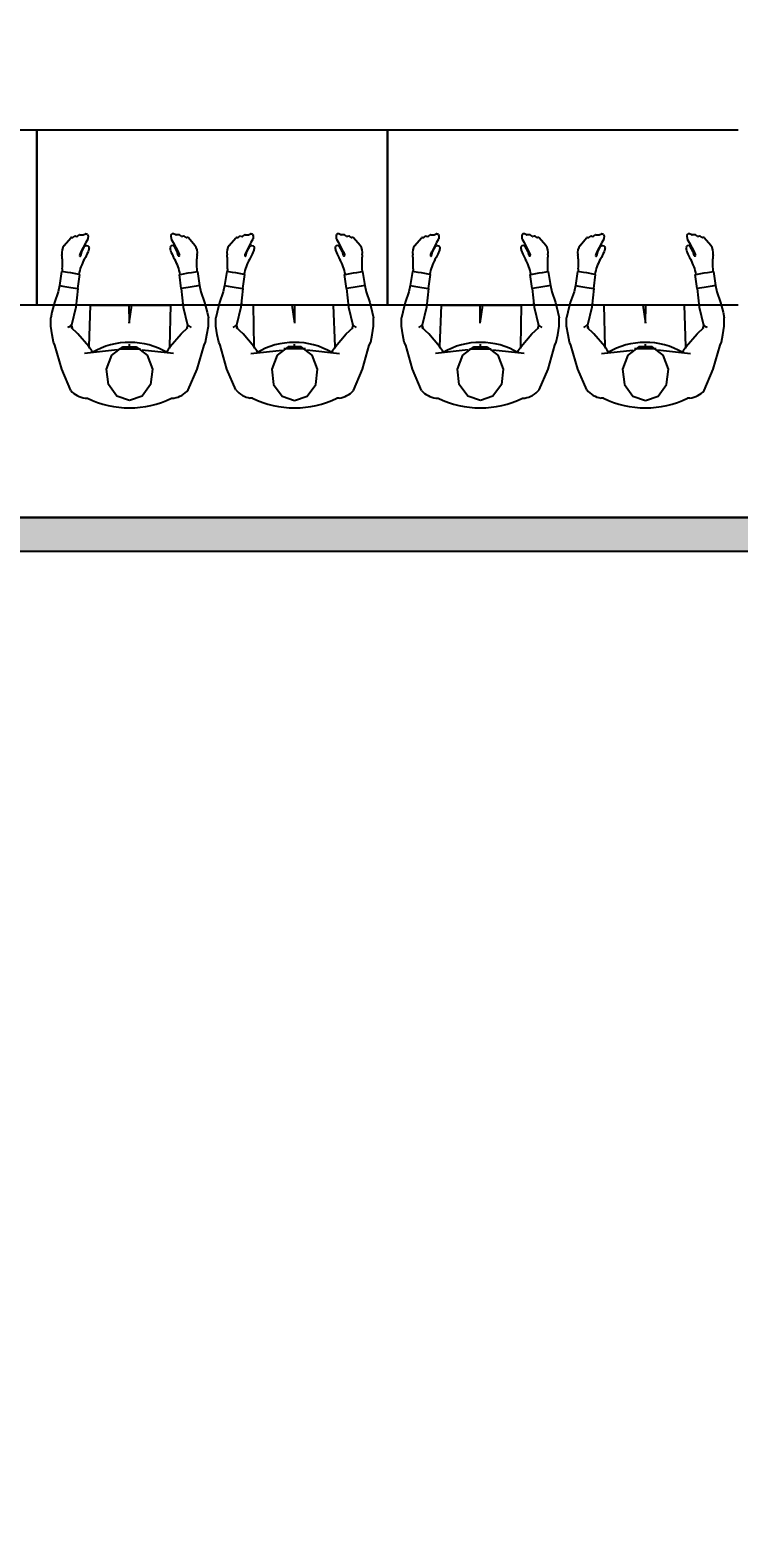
# Model space of a CAD drawing. Header units: metres. Extents: x -1 to 148, y -1 to 108.
# Drawn here: x 36.13 to 38.56, y 91.02 to 96.1 of the extents above; entities that cross this region are included whole.
import ezdxf

# ---------------------------------------------------------------- set-up
doc = ezdxf.new("R2010")
doc.units = ezdxf.units.M
doc.header["$MEASUREMENT"] = 0
for name, color, linetype in [('BEMASZUNG', 8, 'CONTINUOUS'), ('Unchanged', 8, 'CONTINUOUS'), ('Unchanged Layer Off', 2, 'CONTINUOUS')]:
    doc.layers.add(name, color=color, linetype=linetype)
doc.styles.add('ARIAL', font='arial.ttf')
doc.dimstyles.new('Meter_Bem', dxfattribs={"dimtxt": 0.35, "dimasz": 0.015, "dimexe": 0, "dimexo": 0.1, "dimgap": 0.05, "dimtad": 1, "dimzin": 0, "dimdsep": 46, "dimtxsty": 'ARIAL', "dimblk1": 'mass1', "dimblk2": 'mass2', "dimsah": 1, "dimcen": 0.125, "dimse1": 1, "dimse2": 1, "dimclrd": 256, "dimclre": 1, "dimclrt": 256, "dimazin": 0, "dimtp": 102033525.0, "dimtm": 1, "dimtfac": 1, "dimtix": 1, "dimtmove": 2, "dimatfit": 3, "dimldrblk": 'mass2', "dimfxl": 1, "dimtolj": 1, "dimtzin": 0, "dimlwd": -1, "dimarcsym": 0})

# ---------------------------------------------------------------- blocks, each defined once
blk = doc.blocks.new('mass1')
at = {"layer": 'Unchanged'}
for p, q in [((0, 25.5), (0, -12.75)), ((-5, -5), (5, 5)), ((-5, 0), (5, 0))]:
    blk.add_line(p, q, dxfattribs=at)
blk = doc.blocks.new('mass2')
at = {"layer": 'Unchanged'}
for p, q in [((0, -25.5), (0, 12.75)), ((5, 5), (-5, -5)), ((5, 0), (-5, 0))]:
    blk.add_line(p, q, dxfattribs=at)
blk = doc.blocks.new('*D29')
at = {"layer": 'BEMASZUNG', "transparency": 16777216}
blk.add_line((0.9549, 107.2546), (147.9128, 107.2546), dxfattribs=at)
at = {"layer": 'BEMASZUNG', "transparency": 16777216, "xscale": 0.015, "yscale": 0.015, "zscale": 0.015, "rotation": 180}
blk.add_blockref('mass1', (0.9399, 107.2546), dxfattribs=at)
at = {"layer": 'BEMASZUNG', "transparency": 16777216, "xscale": 0.015, "yscale": 0.015, "zscale": 0.015}
blk.add_blockref('mass2', (147.9278, 107.2546), dxfattribs=at)
at = {"layer": 'BEMASZUNG', "transparency": 16777216, "insert": (74.4339, 107.4833), "char_height": 0.35, "attachment_point": 5, "style": 'ARIAL'}
blk.add_mtext('\\A1;146.99', dxfattribs=at)

msp = doc.modelspace()

# ---------------------------------------------------------------- hatches: boundary and pattern name
at = {"layer": 'Unchanged'}
h = msp.add_hatch(color=256, dxfattribs=at)
h.dxf.hatch_style = 1
h.paths.add_polyline_path([(42.8359, 97.906), (42.7209, 97.906), (42.7209, 94.4259), (42.1709, 94.4259), (34.4622, 94.4259), (34.4622, 94.3109), (42.7209, 94.3109), (42.7209, 91.9797), (42.8359, 91.9793)])

# ---------------------------------------------------------------- linework, layer by layer
at = {"layer": 'Unchanged', "ltscale": 0.2}
for p, q in [((34.9554, 95.7526), (36.1554, 95.7526)), ((34.9554, 95.7526), (36.1554, 95.7526)), ((36.1554, 95.7526), (36.1554, 95.1526)), ((36.1554, 95.1526), (36.1554, 95.7526)), ((36.1554, 95.7526), (37.3554, 95.7526)), ((36.1554, 95.1526), (36.1554, 95.7526)), ((36.1554, 95.7526), (37.3554, 95.7526)), ((36.1554, 95.7526), (36.1554, 95.1526)), ((37.3554, 95.7526), (37.3554, 95.1526)), ((37.3554, 95.1526), (37.3554, 95.7526)), ((37.3554, 95.7526), (38.5554, 95.7526)), ((37.3554, 95.1526), (37.3554, 95.7526)), ((37.3554, 95.7526), (38.5554, 95.7526)), ((37.3554, 95.7526), (37.3554, 95.1526)), ((36.1554, 95.1526), (34.9554, 95.1526)), ((36.1554, 95.1526), (34.9554, 95.1526)), ((37.3554, 95.1526), (36.1554, 95.1526)), ((37.3554, 95.1526), (36.1554, 95.1526)), ((38.5554, 95.1526), (37.3554, 95.1526)), ((38.5554, 95.1526), (37.3554, 95.1526))]:
    msp.add_line(p, q, dxfattribs=at)
at = {"layer": 'Unchanged'}
for p, q in [((36.2492, 95.3568), (36.2717, 95.3831)), ((36.2741, 95.3841), (36.2775, 95.3839)), ((36.2792, 95.3843), (36.2859, 95.3887)), ((36.2882, 95.3891), (36.2929, 95.3878)), ((36.2952, 95.3882), (36.3021, 95.3927)), ((36.3036, 95.3932), (36.3138, 95.3931)), ((36.3234, 95.3671), (36.3066, 95.3354)), ((36.315, 95.3934), (36.3222, 95.3969)), ((36.3302, 95.3787), (36.3235, 95.3672)), ((36.3239, 95.3972), (36.3274, 95.3966)), ((36.3295, 95.3949), (36.3311, 95.3911)), ((36.3313, 95.3898), (36.3306, 95.3799)), ((36.6146, 95.3898), (36.6153, 95.3799)), ((36.6164, 95.3949), (36.6148, 95.3911)), ((36.6157, 95.3787), (36.6224, 95.3672)), ((36.622, 95.3972), (36.6185, 95.3966)), ((36.6225, 95.3671), (36.6393, 95.3354)), ((36.6309, 95.3934), (36.6238, 95.3969)), ((36.6423, 95.3932), (36.6322, 95.3931)), ((36.6507, 95.3882), (36.6439, 95.3927)), ((36.6577, 95.3891), (36.653, 95.3878)), ((36.6667, 95.3843), (36.66, 95.3887)), ((36.6719, 95.3841), (36.6685, 95.3839)), ((36.6968, 95.3568), (36.6742, 95.3831)), ((36.8141, 95.3568), (36.8367, 95.3831)), ((36.839, 95.3841), (36.8424, 95.3839)), ((36.8442, 95.3843), (36.8509, 95.3887)), ((36.8532, 95.3891), (36.8579, 95.3878)), ((36.8602, 95.3882), (36.867, 95.3927)), ((36.8686, 95.3932), (36.8787, 95.3931)), ((36.8884, 95.3671), (36.8716, 95.3354)), ((36.88, 95.3934), (36.8871, 95.3969)), ((36.8952, 95.3787), (36.8885, 95.3672)), ((36.8888, 95.3972), (36.8923, 95.3966)), ((36.8945, 95.3949), (36.8961, 95.3911)), ((36.8963, 95.3898), (36.8956, 95.3799)), ((37.1795, 95.3898), (37.1803, 95.3799)), ((37.1814, 95.3949), (37.1798, 95.3911)), ((37.1806, 95.3787), (37.1874, 95.3672)), ((37.187, 95.3972), (37.1835, 95.3966)), ((37.1874, 95.3671), (37.2043, 95.3354)), ((37.1959, 95.3934), (37.1887, 95.3969)), ((37.2073, 95.3932), (37.1971, 95.3931)), ((37.2157, 95.3882), (37.2088, 95.3927)), ((37.2227, 95.3891), (37.2179, 95.3878)), ((37.2317, 95.3843), (37.225, 95.3887)), ((37.2368, 95.3841), (37.2334, 95.3839)), ((37.2617, 95.3568), (37.2392, 95.3831)), ((37.4492, 95.3568), (37.4717, 95.3831)), ((37.4741, 95.3841), (37.4775, 95.3839)), ((37.4792, 95.3843), (37.4859, 95.3887)), ((37.4882, 95.3891), (37.4929, 95.3878)), ((37.4952, 95.3882), (37.5021, 95.3927)), ((37.5036, 95.3932), (37.5138, 95.3931)), ((37.5234, 95.3671), (37.5066, 95.3354)), ((37.515, 95.3934), (37.5222, 95.3969)), ((37.5302, 95.3787), (37.5235, 95.3672)), ((37.5239, 95.3972), (37.5274, 95.3966)), ((37.5295, 95.3949), (37.5311, 95.3911)), ((37.5313, 95.3898), (37.5306, 95.3799)), ((37.8146, 95.3898), (37.8153, 95.3799)), ((37.8164, 95.3949), (37.8148, 95.3911)), ((37.8157, 95.3787), (37.8224, 95.3672)), ((37.822, 95.3972), (37.8185, 95.3966)), ((37.8225, 95.3671), (37.8393, 95.3354)), ((37.8309, 95.3934), (37.8238, 95.3969)), ((37.8423, 95.3932), (37.8322, 95.3931)), ((37.8507, 95.3882), (37.8439, 95.3927)), ((37.8577, 95.3891), (37.853, 95.3878)), ((37.8667, 95.3843), (37.86, 95.3887)), ((37.8719, 95.3841), (37.8685, 95.3839)), ((37.8968, 95.3568), (37.8742, 95.3831)), ((38.0141, 95.3568), (38.0367, 95.3831)), ((38.039, 95.3841), (38.0424, 95.3839)), ((38.0442, 95.3843), (38.0509, 95.3887)), ((38.0532, 95.3891), (38.0579, 95.3878)), ((38.0602, 95.3882), (38.067, 95.3927)), ((38.0686, 95.3932), (38.0787, 95.3931)), ((38.0884, 95.3671), (38.0716, 95.3354)), ((38.08, 95.3934), (38.0871, 95.3969)), ((38.0952, 95.3787), (38.0885, 95.3672)), ((38.0888, 95.3972), (38.0923, 95.3966)), ((38.0945, 95.3949), (38.0961, 95.3911)), ((38.0963, 95.3898), (38.0956, 95.3799)), ((38.3795, 95.3898), (38.3803, 95.3799)), ((38.3814, 95.3949), (38.3798, 95.3911)), ((38.3806, 95.3787), (38.3874, 95.3672)), ((38.387, 95.3972), (38.3835, 95.3966)), ((38.3874, 95.3671), (38.4043, 95.3354)), ((38.3959, 95.3934), (38.3887, 95.3969)), ((38.4073, 95.3932), (38.3971, 95.3931)), ((38.4157, 95.3882), (38.4088, 95.3927)), ((38.4227, 95.3891), (38.4179, 95.3878)), ((38.4317, 95.3843), (38.425, 95.3887)), ((38.4368, 95.3841), (38.4334, 95.3839)), ((38.4617, 95.3568), (38.4392, 95.3831)), ((36.3026, 95.3256), (36.3022, 95.3231)), ((36.3065, 95.3352), (36.3028, 95.3262)), ((36.3033, 95.3204), (36.3042, 95.3197)), ((36.3042, 95.3197), (36.305, 95.3202)), ((36.3062, 95.3219), (36.3094, 95.3349)), ((36.3096, 95.3355), (36.3195, 95.3535)), ((36.3223, 95.3161), (36.3179, 95.3088)), ((36.3214, 95.355), (36.324, 95.3567)), ((36.3275, 95.3271), (36.3223, 95.3161)), ((36.3252, 95.3568), (36.3305, 95.3558)), ((36.3301, 95.3322), (36.3275, 95.3271)), ((36.3316, 95.3354), (36.3301, 95.3322)), ((36.3305, 95.3558), (36.3327, 95.3533)), ((36.3331, 95.3407), (36.3316, 95.3354)), ((36.3327, 95.3533), (36.3343, 95.3511)), ((36.3338, 95.3433), (36.3331, 95.3407)), ((36.3343, 95.3466), (36.3338, 95.3433)), ((36.3343, 95.3511), (36.3345, 95.3496)), ((36.3345, 95.3496), (36.3343, 95.3466)), ((36.6116, 95.3511), (36.6114, 95.3496)), ((36.6114, 95.3496), (36.6116, 95.3466)), ((36.6132, 95.3533), (36.6116, 95.3511)), ((36.6116, 95.3466), (36.6122, 95.3433)), ((36.6122, 95.3433), (36.6128, 95.3407)), ((36.6128, 95.3407), (36.6144, 95.3354)), ((36.6155, 95.3558), (36.6132, 95.3533)), ((36.6144, 95.3354), (36.6158, 95.3322)), ((36.6207, 95.3568), (36.6155, 95.3558)), ((36.6158, 95.3322), (36.6184, 95.3271)), ((36.6184, 95.3271), (36.6237, 95.3161)), ((36.6245, 95.355), (36.6219, 95.3567)), ((36.6237, 95.3161), (36.628, 95.3088)), ((36.6363, 95.3355), (36.6264, 95.3535)), ((36.6398, 95.3219), (36.6365, 95.3349)), ((36.6394, 95.3352), (36.6431, 95.3262)), ((36.6417, 95.3197), (36.641, 95.3202)), ((36.6426, 95.3204), (36.6417, 95.3197)), ((36.6433, 95.3256), (36.6437, 95.3231)), ((36.8676, 95.3256), (36.8672, 95.3231)), ((36.8715, 95.3352), (36.8678, 95.3262)), ((36.8683, 95.3204), (36.8691, 95.3197)), ((36.8691, 95.3197), (36.8699, 95.3202)), ((36.8711, 95.3219), (36.8744, 95.3349)), ((36.8746, 95.3355), (36.8845, 95.3535)), ((36.8872, 95.3161), (36.8829, 95.3088)), ((36.8864, 95.355), (36.889, 95.3567)), ((36.8925, 95.3271), (36.8872, 95.3161)), ((36.8902, 95.3568), (36.8954, 95.3558)), ((36.8951, 95.3322), (36.8925, 95.3271)), ((36.8965, 95.3354), (36.8951, 95.3322)), ((36.8954, 95.3558), (36.8977, 95.3533)), ((36.898, 95.3407), (36.8965, 95.3354)), ((36.8977, 95.3533), (36.8993, 95.3511)), ((36.8987, 95.3433), (36.898, 95.3407)), ((36.8992, 95.3466), (36.8987, 95.3433)), ((36.8995, 95.3496), (36.8992, 95.3466)), ((36.8993, 95.3511), (36.8995, 95.3496)), ((37.1766, 95.3511), (37.1764, 95.3496)), ((37.1764, 95.3496), (37.1766, 95.3466)), ((37.1781, 95.3533), (37.1766, 95.3511)), ((37.1766, 95.3466), (37.1771, 95.3433)), ((37.1771, 95.3433), (37.1778, 95.3407)), ((37.1778, 95.3407), (37.1793, 95.3354)), ((37.1804, 95.3558), (37.1781, 95.3533)), ((37.1793, 95.3354), (37.1808, 95.3322)), ((37.1857, 95.3568), (37.1804, 95.3558)), ((37.1808, 95.3322), (37.1833, 95.3271)), ((37.1833, 95.3271), (37.1886, 95.3161)), ((37.1895, 95.355), (37.1869, 95.3567)), ((37.1886, 95.3161), (37.193, 95.3088)), ((37.2013, 95.3355), (37.1913, 95.3535)), ((37.2047, 95.3219), (37.2015, 95.3349)), ((37.2044, 95.3352), (37.2081, 95.3262)), ((37.2067, 95.3197), (37.2059, 95.3202)), ((37.2076, 95.3204), (37.2067, 95.3197)), ((37.2083, 95.3256), (37.2087, 95.3231)), ((37.5026, 95.3256), (37.5022, 95.3231)), ((37.5065, 95.3352), (37.5028, 95.3262)), ((37.5033, 95.3204), (37.5042, 95.3197)), ((37.5042, 95.3197), (37.505, 95.3202)), ((37.5062, 95.3219), (37.5094, 95.3349)), ((37.5096, 95.3355), (37.5195, 95.3535)), ((37.5223, 95.3161), (37.5179, 95.3088)), ((37.5214, 95.355), (37.524, 95.3567)), ((37.5275, 95.3271), (37.5223, 95.3161)), ((37.5252, 95.3568), (37.5305, 95.3558)), ((37.5301, 95.3322), (37.5275, 95.3271)), ((37.5316, 95.3354), (37.5301, 95.3322)), ((37.5305, 95.3558), (37.5327, 95.3533)), ((37.5331, 95.3407), (37.5316, 95.3354)), ((37.5327, 95.3533), (37.5343, 95.3511)), ((37.5338, 95.3433), (37.5331, 95.3407)), ((37.5343, 95.3466), (37.5338, 95.3433)), ((37.5343, 95.3511), (37.5345, 95.3496)), ((37.5345, 95.3496), (37.5343, 95.3466)), ((37.8116, 95.3511), (37.8114, 95.3496)), ((37.8114, 95.3496), (37.8116, 95.3466)), ((37.8132, 95.3533), (37.8116, 95.3511)), ((37.8116, 95.3466), (37.8122, 95.3433)), ((37.8122, 95.3433), (37.8128, 95.3407)), ((37.8128, 95.3407), (37.8144, 95.3354)), ((37.8155, 95.3558), (37.8132, 95.3533)), ((37.8144, 95.3354), (37.8158, 95.3322)), ((37.8207, 95.3568), (37.8155, 95.3558)), ((37.8158, 95.3322), (37.8184, 95.3271)), ((37.8184, 95.3271), (37.8237, 95.3161)), ((37.8245, 95.355), (37.8219, 95.3567)), ((37.8237, 95.3161), (37.828, 95.3088)), ((37.8363, 95.3355), (37.8264, 95.3535)), ((37.8398, 95.3219), (37.8365, 95.3349)), ((37.8394, 95.3352), (37.8431, 95.3262)), ((37.8417, 95.3197), (37.841, 95.3202)), ((37.8426, 95.3204), (37.8417, 95.3197)), ((37.8433, 95.3256), (37.8437, 95.3231)), ((38.0676, 95.3256), (38.0672, 95.3231)), ((38.0715, 95.3352), (38.0678, 95.3262)), ((38.0683, 95.3204), (38.0691, 95.3197)), ((38.0691, 95.3197), (38.0699, 95.3202)), ((38.0711, 95.3219), (38.0744, 95.3349)), ((38.0746, 95.3355), (38.0845, 95.3535)), ((38.0872, 95.3161), (38.0829, 95.3088)), ((38.0864, 95.355), (38.089, 95.3567)), ((38.0925, 95.3271), (38.0872, 95.3161)), ((38.0902, 95.3568), (38.0954, 95.3558)), ((38.0951, 95.3322), (38.0925, 95.3271)), ((38.0965, 95.3354), (38.0951, 95.3322)), ((38.0954, 95.3558), (38.0977, 95.3533)), ((38.098, 95.3407), (38.0965, 95.3354)), ((38.0977, 95.3533), (38.0993, 95.3511)), ((38.0987, 95.3433), (38.098, 95.3407)), ((38.0992, 95.3466), (38.0987, 95.3433)), ((38.0995, 95.3496), (38.0992, 95.3466)), ((38.0993, 95.3511), (38.0995, 95.3496)), ((38.3766, 95.3511), (38.3764, 95.3496)), ((38.3764, 95.3496), (38.3766, 95.3466)), ((38.3781, 95.3533), (38.3766, 95.3511)), ((38.3766, 95.3466), (38.3771, 95.3433)), ((38.3771, 95.3433), (38.3778, 95.3407)), ((38.3778, 95.3407), (38.3793, 95.3354)), ((38.3804, 95.3558), (38.3781, 95.3533)), ((38.3793, 95.3354), (38.3808, 95.3322)), ((38.3857, 95.3568), (38.3804, 95.3558)), ((38.3808, 95.3322), (38.3833, 95.3271)), ((38.3833, 95.3271), (38.3886, 95.3161)), ((38.3895, 95.355), (38.3869, 95.3567)), ((38.3886, 95.3161), (38.393, 95.3088)), ((38.4013, 95.3355), (38.3913, 95.3535)), ((38.4047, 95.3219), (38.4015, 95.3349)), ((38.4044, 95.3352), (38.4081, 95.3262)), ((38.4067, 95.3197), (38.4059, 95.3202)), ((38.4076, 95.3204), (38.4067, 95.3197)), ((38.4083, 95.3256), (38.4087, 95.3231)), ((36.2408, 95.2673), (36.2332, 95.2202)), ((36.2474, 95.2662), (36.2408, 95.2673)), ((36.243, 95.2772), (36.2426, 95.267)), ((36.243, 95.2772), (36.2426, 95.267)), ((36.2605, 95.2644), (36.2474, 95.2662)), ((36.2722, 95.2626), (36.2605, 95.2644)), ((36.2945, 95.2588), (36.2722, 95.2626)), ((36.6515, 95.2588), (36.6737, 95.2626)), ((36.6737, 95.2626), (36.6854, 95.2644)), ((36.6854, 95.2644), (36.6985, 95.2662)), ((36.6985, 95.2662), (36.7052, 95.2673)), ((36.7029, 95.2772), (36.7033, 95.267)), ((36.7029, 95.2772), (36.7033, 95.267)), ((36.7052, 95.2673), (36.7127, 95.2202)), ((36.8057, 95.2673), (36.7982, 95.2202)), ((36.8124, 95.2662), (36.8057, 95.2673)), ((36.808, 95.2772), (36.8075, 95.267)), ((36.808, 95.2772), (36.8075, 95.267)), ((36.8255, 95.2644), (36.8124, 95.2662)), ((36.8371, 95.2626), (36.8255, 95.2644)), ((36.8594, 95.2588), (36.8371, 95.2626)), ((37.2164, 95.2588), (37.2387, 95.2626)), ((37.2387, 95.2626), (37.2504, 95.2644)), ((37.2504, 95.2644), (37.2635, 95.2662)), ((37.2635, 95.2662), (37.2701, 95.2673)), ((37.2679, 95.2772), (37.2683, 95.267)), ((37.2679, 95.2772), (37.2683, 95.267)), ((37.2701, 95.2673), (37.2776, 95.2202)), ((37.4408, 95.2673), (37.4332, 95.2202)), ((37.4474, 95.2662), (37.4408, 95.2673)), ((37.443, 95.2772), (37.4426, 95.267)), ((37.443, 95.2772), (37.4426, 95.267)), ((37.4605, 95.2644), (37.4474, 95.2662)), ((37.4722, 95.2626), (37.4605, 95.2644)), ((37.4945, 95.2588), (37.4722, 95.2626)), ((37.8515, 95.2588), (37.8737, 95.2626)), ((37.8737, 95.2626), (37.8854, 95.2644)), ((37.8854, 95.2644), (37.8985, 95.2662)), ((37.8985, 95.2662), (37.9052, 95.2673)), ((37.9029, 95.2772), (37.9033, 95.267)), ((37.9029, 95.2772), (37.9033, 95.267)), ((37.9052, 95.2673), (37.9127, 95.2202)), ((38.0057, 95.2673), (37.9982, 95.2202)), ((38.0124, 95.2662), (38.0057, 95.2673)), ((38.008, 95.2772), (38.0075, 95.267)), ((38.008, 95.2772), (38.0075, 95.267)), ((38.0255, 95.2644), (38.0124, 95.2662)), ((38.0371, 95.2626), (38.0255, 95.2644)), ((38.0594, 95.2588), (38.0371, 95.2626)), ((38.4164, 95.2588), (38.4387, 95.2626)), ((38.4387, 95.2626), (38.4504, 95.2644)), ((38.4504, 95.2644), (38.4635, 95.2662)), ((38.4635, 95.2662), (38.4701, 95.2673)), ((38.4679, 95.2772), (38.4683, 95.267)), ((38.4679, 95.2772), (38.4683, 95.267)), ((38.4701, 95.2673), (38.4776, 95.2202)), ((36.2332, 95.2202), (36.2284, 95.1977)), ((36.2336, 95.2217), (36.2332, 95.2202)), ((36.2332, 95.2202), (36.2454, 95.2175)), ((36.2454, 95.2175), (36.2728, 95.2132)), ((36.2728, 95.2132), (36.2959, 95.2093)), ((36.2959, 95.2093), (36.2893, 95.1454)), ((36.3025, 95.2575), (36.2945, 95.2588)), ((36.2959, 95.2093), (36.3025, 95.2575)), ((36.6435, 95.2575), (36.6515, 95.2588)), ((36.65, 95.2093), (36.6435, 95.2575)), ((36.6731, 95.2132), (36.65, 95.2093)), ((36.65, 95.2093), (36.6566, 95.1454)), ((36.7005, 95.2175), (36.6731, 95.2132)), ((36.7127, 95.2202), (36.7005, 95.2175)), ((36.7123, 95.2217), (36.7127, 95.2202)), ((36.7127, 95.2202), (36.7175, 95.1977)), ((36.7982, 95.2202), (36.7934, 95.1977)), ((36.7986, 95.2217), (36.7982, 95.2202)), ((36.7982, 95.2202), (36.8103, 95.2175)), ((36.8103, 95.2175), (36.8377, 95.2132)), ((36.8377, 95.2132), (36.8609, 95.2093)), ((36.8609, 95.2093), (36.8542, 95.1454)), ((36.8674, 95.2575), (36.8594, 95.2588)), ((36.8609, 95.2093), (36.8674, 95.2575)), ((37.2084, 95.2575), (37.2164, 95.2588)), ((37.2149, 95.2093), (37.2084, 95.2575)), ((37.2381, 95.2132), (37.2149, 95.2093)), ((37.2149, 95.2093), (37.2216, 95.1454)), ((37.2655, 95.2175), (37.2381, 95.2132)), ((37.2776, 95.2202), (37.2655, 95.2175)), ((37.2773, 95.2217), (37.2776, 95.2202)), ((37.2776, 95.2202), (37.2825, 95.1977)), ((37.4332, 95.2202), (37.4284, 95.1977)), ((37.4336, 95.2217), (37.4332, 95.2202)), ((37.4332, 95.2202), (37.4454, 95.2175)), ((37.4454, 95.2175), (37.4728, 95.2132)), ((37.4728, 95.2132), (37.4959, 95.2093)), ((37.4959, 95.2093), (37.4893, 95.1454)), ((37.5025, 95.2575), (37.4945, 95.2588)), ((37.4959, 95.2093), (37.5025, 95.2575)), ((37.8435, 95.2575), (37.8515, 95.2588)), ((37.85, 95.2093), (37.8435, 95.2575)), ((37.8731, 95.2132), (37.85, 95.2093)), ((37.85, 95.2093), (37.8566, 95.1454)), ((37.9005, 95.2175), (37.8731, 95.2132)), ((37.9127, 95.2202), (37.9005, 95.2175)), ((37.9123, 95.2217), (37.9127, 95.2202)), ((37.9127, 95.2202), (37.9175, 95.1977)), ((37.9982, 95.2202), (37.9934, 95.1977)), ((37.9986, 95.2217), (37.9982, 95.2202)), ((37.9982, 95.2202), (38.0103, 95.2175)), ((38.0103, 95.2175), (38.0377, 95.2132)), ((38.0377, 95.2132), (38.0609, 95.2093)), ((38.0609, 95.2093), (38.0542, 95.1454)), ((38.0674, 95.2575), (38.0594, 95.2588)), ((38.0609, 95.2093), (38.0674, 95.2575)), ((38.4084, 95.2575), (38.4164, 95.2588)), ((38.4149, 95.2093), (38.4084, 95.2575)), ((38.4381, 95.2132), (38.4149, 95.2093)), ((38.4149, 95.2093), (38.4216, 95.1454)), ((38.4655, 95.2175), (38.4381, 95.2132)), ((38.4776, 95.2202), (38.4655, 95.2175)), ((38.4773, 95.2217), (38.4776, 95.2202)), ((38.4776, 95.2202), (38.4825, 95.1977)), ((36.2159, 95.1613), (36.2075, 95.1281)), ((36.2284, 95.1977), (36.2159, 95.1613)), ((36.6545, 95.1584), (36.6544, 95.1572)), ((36.6548, 95.1595), (36.6545, 95.1584)), ((36.6551, 95.1606), (36.6548, 95.1595)), ((36.7175, 95.1977), (36.73, 95.1613)), ((36.73, 95.1613), (36.7385, 95.1281)), ((36.7808, 95.1613), (36.7724, 95.1281)), ((36.7934, 95.1977), (36.7808, 95.1613)), ((36.8558, 95.1606), (36.8561, 95.1595)), ((36.8561, 95.1595), (36.8564, 95.1584)), ((36.8564, 95.1584), (36.8565, 95.1572)), ((37.2825, 95.1977), (37.295, 95.1613)), ((37.295, 95.1613), (37.3034, 95.1281)), ((37.4159, 95.1613), (37.4075, 95.1281)), ((37.4284, 95.1977), (37.4159, 95.1613)), ((37.8545, 95.1584), (37.8544, 95.1572)), ((37.8548, 95.1595), (37.8545, 95.1584)), ((37.8551, 95.1606), (37.8548, 95.1595)), ((37.9175, 95.1977), (37.93, 95.1613)), ((37.93, 95.1613), (37.9385, 95.1281)), ((37.9808, 95.1613), (37.9724, 95.1281)), ((37.9934, 95.1977), (37.9808, 95.1613)), ((38.0558, 95.1606), (38.0561, 95.1595)), ((38.0561, 95.1595), (38.0564, 95.1584)), ((38.0564, 95.1584), (38.0565, 95.1572)), ((38.4825, 95.1977), (38.495, 95.1613)), ((38.495, 95.1613), (38.5034, 95.1281)), ((36.2075, 95.1281), (36.2033, 95.1093)), ((36.2033, 95.0803), (36.2033, 95.1093)), ((36.2893, 95.1454), (36.2745, 95.0836)), ((36.3346, 95.0108), (36.3396, 95.1526)), ((36.3396, 95.1526), (36.6138, 95.1526)), ((36.4726, 95.0907), (36.472, 95.1526)), ((36.4721, 95.0907), (36.4813, 95.1526)), ((36.6113, 95.0108), (36.6138, 95.1526)), ((36.6543, 95.1561), (36.6542, 95.1549)), ((36.6544, 95.1572), (36.6543, 95.1561)), ((36.6566, 95.1454), (36.6714, 95.0836)), ((36.7385, 95.1281), (36.7426, 95.1093)), ((36.7426, 95.0803), (36.7426, 95.1093)), ((36.7682, 95.0803), (36.7683, 95.1093)), ((36.7724, 95.1281), (36.7683, 95.1093)), ((36.8542, 95.1454), (36.8395, 95.0836)), ((36.8565, 95.1572), (36.8566, 95.1561)), ((36.8566, 95.1561), (36.8567, 95.1549)), ((36.8996, 95.0108), (36.8971, 95.1526)), ((37.1713, 95.1526), (36.8971, 95.1526)), ((37.0388, 95.0907), (37.0296, 95.1526)), ((37.0383, 95.0907), (37.0389, 95.1526)), ((37.1763, 95.0108), (37.1713, 95.1526)), ((37.2216, 95.1454), (37.2364, 95.0836)), ((37.3034, 95.1281), (37.3076, 95.1093)), ((37.3076, 95.0803), (37.3076, 95.1093)), ((37.4075, 95.1281), (37.4033, 95.1093)), ((37.4033, 95.0803), (37.4033, 95.1093)), ((37.4893, 95.1454), (37.4745, 95.0836)), ((37.5346, 95.0108), (37.5396, 95.1526)), ((37.5396, 95.1526), (37.8138, 95.1526)), ((37.6726, 95.0907), (37.672, 95.1526)), ((37.6721, 95.0907), (37.6813, 95.1526)), ((37.8113, 95.0108), (37.8138, 95.1526)), ((37.8543, 95.1561), (37.8542, 95.1549)), ((37.8544, 95.1572), (37.8543, 95.1561)), ((37.8566, 95.1454), (37.8714, 95.0836)), ((37.9385, 95.1281), (37.9426, 95.1093)), ((37.9426, 95.0803), (37.9426, 95.1093)), ((37.9682, 95.0803), (37.9683, 95.1093)), ((37.9724, 95.1281), (37.9683, 95.1093)), ((38.0542, 95.1454), (38.0395, 95.0836)), ((38.0565, 95.1572), (38.0566, 95.1561)), ((38.0566, 95.1561), (38.0567, 95.1549)), ((38.0996, 95.0108), (38.0971, 95.1526)), ((38.3713, 95.1526), (38.0971, 95.1526)), ((38.2388, 95.0907), (38.2296, 95.1526)), ((38.2383, 95.0907), (38.2389, 95.1526)), ((38.3763, 95.0108), (38.3713, 95.1526)), ((38.4216, 95.1454), (38.4364, 95.0836)), ((38.5034, 95.1281), (38.5076, 95.1093)), ((38.5076, 95.0803), (38.5076, 95.1093)), ((36.2083, 95.0512), (36.2033, 95.0803)), ((36.2965, 95.0548), (36.273, 95.0766)), ((36.2745, 95.0836), (36.2765, 95.0734)), ((36.6494, 95.0548), (36.6729, 95.0766)), ((36.6714, 95.0836), (36.6694, 95.0734)), ((36.7376, 95.0512), (36.7426, 95.0803)), ((36.7733, 95.0512), (36.7682, 95.0803)), ((36.8615, 95.0548), (36.838, 95.0766)), ((36.8395, 95.0836), (36.8415, 95.0734)), ((37.2143, 95.0548), (37.2379, 95.0766)), ((37.2364, 95.0836), (37.2344, 95.0734)), ((37.3025, 95.0512), (37.3076, 95.0803)), ((37.4083, 95.0512), (37.4033, 95.0803)), ((37.4965, 95.0548), (37.473, 95.0766)), ((37.4745, 95.0836), (37.4765, 95.0734)), ((37.8494, 95.0548), (37.8729, 95.0766)), ((37.8714, 95.0836), (37.8694, 95.0734)), ((37.9376, 95.0512), (37.9426, 95.0803)), ((37.9733, 95.0512), (37.9682, 95.0803)), ((38.0615, 95.0548), (38.038, 95.0766)), ((38.0395, 95.0836), (38.0415, 95.0734)), ((38.4143, 95.0548), (38.4379, 95.0766)), ((38.4364, 95.0836), (38.4344, 95.0734)), ((38.5025, 95.0512), (38.5076, 95.0803)), ((36.213, 95.0257), (36.2083, 95.0512)), ((36.2179, 95.0157), (36.213, 95.0257)), ((36.2412, 94.9334), (36.2179, 95.0157)), ((36.3335, 95.0108), (36.2965, 95.0548)), ((36.413, 94.9812), (36.4506, 95.0097)), ((36.4506, 95.0097), (36.4953, 95.0097)), ((36.473, 95.0026), (36.473, 95.0187)), ((36.4953, 95.0097), (36.5329, 94.9812)), ((36.6124, 95.0108), (36.6494, 95.0548)), ((36.7048, 94.9334), (36.728, 95.0157)), ((36.728, 95.0157), (36.7329, 95.0257)), ((36.7329, 95.0257), (36.7376, 95.0512)), ((36.778, 95.0257), (36.7733, 95.0512)), ((36.7829, 95.0157), (36.778, 95.0257)), ((36.8061, 94.9334), (36.7829, 95.0157)), ((36.8984, 95.0108), (36.8615, 95.0548)), ((37.0156, 95.0097), (36.978, 94.9812)), ((37.0603, 95.0097), (37.0156, 95.0097)), ((37.0379, 95.0026), (37.0379, 95.0187)), ((37.0979, 94.9812), (37.0603, 95.0097)), ((37.1774, 95.0108), (37.2143, 95.0548)), ((37.2697, 94.9334), (37.293, 95.0157)), ((37.293, 95.0157), (37.2979, 95.0257)), ((37.2979, 95.0257), (37.3025, 95.0512)), ((37.413, 95.0257), (37.4083, 95.0512)), ((37.4179, 95.0157), (37.413, 95.0257)), ((37.4412, 94.9334), (37.4179, 95.0157)), ((37.5335, 95.0108), (37.4965, 95.0548)), ((37.613, 94.9812), (37.6506, 95.0097)), ((37.6506, 95.0097), (37.6953, 95.0097)), ((37.673, 95.0026), (37.673, 95.0187)), ((37.6953, 95.0097), (37.7329, 94.9812)), ((37.8124, 95.0108), (37.8494, 95.0548)), ((37.9048, 94.9334), (37.928, 95.0157)), ((37.928, 95.0157), (37.9329, 95.0257)), ((37.9329, 95.0257), (37.9376, 95.0512)), ((37.978, 95.0257), (37.9733, 95.0512)), ((37.9829, 95.0157), (37.978, 95.0257)), ((38.0061, 94.9334), (37.9829, 95.0157)), ((38.0984, 95.0108), (38.0615, 95.0548)), ((38.2156, 95.0097), (38.178, 94.9812)), ((38.2603, 95.0097), (38.2156, 95.0097)), ((38.2379, 95.0026), (38.2379, 95.0187)), ((38.2979, 94.9812), (38.2603, 95.0097)), ((38.3774, 95.0108), (38.4143, 95.0548)), ((38.4697, 94.9334), (38.493, 95.0157)), ((38.493, 95.0157), (38.4979, 95.0257)), ((38.4979, 95.0257), (38.5025, 95.0512)), ((36.4319, 94.9991), (36.3191, 94.9875)), ((36.3945, 94.9333), (36.413, 94.9812)), ((36.4359, 95.0026), (36.5101, 95.0026)), ((36.6231, 94.9875), (36.5159, 94.9982)), ((36.5329, 94.9812), (36.5515, 94.9333)), ((36.8878, 94.9875), (36.995, 94.9982)), ((36.978, 94.9812), (36.9594, 94.9333)), ((37.075, 95.0026), (37.0008, 95.0026)), ((37.079, 94.9991), (37.1918, 94.9875)), ((37.1164, 94.9333), (37.0979, 94.9812)), ((37.6319, 94.9991), (37.5191, 94.9875)), ((37.5945, 94.9333), (37.613, 94.9812)), ((37.6359, 95.0026), (37.7101, 95.0026)), ((37.8231, 94.9875), (37.7159, 94.9982)), ((37.7329, 94.9812), (37.7515, 94.9333)), ((38.0878, 94.9875), (38.195, 94.9982)), ((38.178, 94.9812), (38.1594, 94.9333)), ((38.275, 95.0026), (38.2008, 95.0026)), ((38.279, 94.9991), (38.3918, 94.9875)), ((38.3164, 94.9333), (38.2979, 94.9812)), ((36.2722, 94.8602), (36.2412, 94.9334)), ((36.4008, 94.8812), (36.3945, 94.9333)), ((36.5515, 94.9333), (36.5451, 94.8812)), ((36.6738, 94.8622), (36.7048, 94.9334)), ((36.8371, 94.8622), (36.8061, 94.9334)), ((36.9594, 94.9333), (36.9658, 94.8812)), ((37.1101, 94.8812), (37.1164, 94.9333)), ((37.2387, 94.8602), (37.2697, 94.9334)), ((37.4722, 94.8602), (37.4412, 94.9334)), ((37.6008, 94.8812), (37.5945, 94.9333)), ((37.7515, 94.9333), (37.7451, 94.8812)), ((37.8738, 94.8622), (37.9048, 94.9334)), ((38.0371, 94.8622), (38.0061, 94.9334)), ((38.1594, 94.9333), (38.1658, 94.8812)), ((38.3101, 94.8812), (38.3164, 94.9333)), ((38.4387, 94.8602), (38.4697, 94.9334)), ((36.4301, 94.8414), (36.4008, 94.8812)), ((36.5451, 94.8812), (36.5158, 94.8414)), ((36.9658, 94.8812), (36.995, 94.8414)), ((37.0808, 94.8414), (37.1101, 94.8812)), ((37.6301, 94.8414), (37.6008, 94.8812)), ((37.7451, 94.8812), (37.7158, 94.8414)), ((38.1658, 94.8812), (38.195, 94.8414)), ((38.2808, 94.8414), (38.3101, 94.8812)), ((36.321, 94.8346), (36.329, 94.8346)), ((36.473, 94.8265), (36.4301, 94.8414)), ((36.5158, 94.8414), (36.473, 94.8265)), ((36.6169, 94.8346), (36.625, 94.8346)), ((36.8939, 94.8346), (36.8859, 94.8346)), ((36.995, 94.8414), (37.0379, 94.8265)), ((37.0379, 94.8265), (37.0808, 94.8414)), ((37.1899, 94.8346), (37.1819, 94.8346)), ((37.521, 94.8346), (37.529, 94.8346)), ((37.673, 94.8265), (37.6301, 94.8414)), ((37.7158, 94.8414), (37.673, 94.8265)), ((37.8169, 94.8346), (37.825, 94.8346)), ((38.0939, 94.8346), (38.0859, 94.8346)), ((38.195, 94.8414), (38.2379, 94.8265)), ((38.2379, 94.8265), (38.2808, 94.8414)), ((38.3899, 94.8346), (38.3819, 94.8346)), ((34.4622, 94.4259), (42.7209, 94.4259)), ((34.4622, 94.3109), (42.7209, 94.3109))]:
    msp.add_line(p, q, dxfattribs=at)
for centre, radius, start, end in [((36.2739, 95.3813), 0.00283, 85.8661, 139.4353), ((36.2777, 95.3867), 0.00283, 265.8661, 303.2828), ((36.2875, 95.3863), 0.00283, 75.0965, 123.2828), ((36.2937, 95.3906), 0.00283, 255.0965, 303.2747), ((36.3036, 95.3903), 0.00283, 89.9348, 123.2747), ((36.3138, 95.396), 0.00283, 269.9348, 295.913), ((36.3234, 95.3944), 0.00283, 80.3241, 115.913), ((36.3259, 95.3657), 0.00283, 149.5422, 152.0077), ((36.3269, 95.3938), 0.00283, 23.0843, 80.3241), ((36.3278, 95.3801), 0.00283, 329.5422, 355.8427), ((36.3285, 95.39), 0.00283, 355.8427, 23.0843), ((36.6174, 95.39), 0.00283, 156.9157, 184.1573), ((36.6181, 95.3801), 0.00283, 184.1573, 210.4578), ((36.619, 95.3938), 0.00283, 99.6759, 156.9157), ((36.6225, 95.3944), 0.00283, 64.087, 99.6759), ((36.62, 95.3657), 0.00283, 27.9923, 30.4578), ((36.6322, 95.396), 0.00283, 244.087, 270.0652), ((36.6423, 95.3903), 0.00283, 56.7253, 90.0652), ((36.6523, 95.3906), 0.00283, 236.7253, 284.9035), ((36.6585, 95.3863), 0.00283, 56.7172, 104.9035), ((36.6683, 95.3867), 0.00283, 236.7172, 274.1339), ((36.6721, 95.3813), 0.00283, 40.5647, 94.1339), ((36.8388, 95.3813), 0.00283, 85.8661, 139.4353), ((36.8426, 95.3867), 0.00283, 265.8661, 303.2828), ((36.8524, 95.3863), 0.00283, 75.0965, 123.2828), ((36.8586, 95.3906), 0.00283, 255.0965, 303.2747), ((36.8686, 95.3903), 0.00283, 89.9348, 123.2747), ((36.8787, 95.396), 0.00283, 269.9348, 295.913), ((36.8884, 95.3944), 0.00283, 80.3241, 115.913), ((36.8909, 95.3657), 0.00283, 149.5422, 152.0077), ((36.8919, 95.3938), 0.00283, 23.0843, 80.3241), ((36.8928, 95.3801), 0.00283, 329.5422, 355.8427), ((36.8935, 95.39), 0.00283, 355.8427, 23.0843), ((37.1824, 95.39), 0.00283, 156.9157, 184.1573), ((37.1831, 95.3801), 0.00283, 184.1573, 210.4578), ((37.184, 95.3938), 0.00283, 99.6759, 156.9157), ((37.1875, 95.3944), 0.00283, 64.087, 99.6759), ((37.1849, 95.3657), 0.00283, 27.9923, 30.4578), ((37.1971, 95.396), 0.00283, 244.087, 270.0652), ((37.2073, 95.3903), 0.00283, 56.7253, 90.0652), ((37.2172, 95.3906), 0.00283, 236.7253, 284.9035), ((37.2234, 95.3863), 0.00283, 56.7172, 104.9035), ((37.2332, 95.3867), 0.00283, 236.7172, 274.1339), ((37.237, 95.3813), 0.00283, 40.5647, 94.1339), ((37.4739, 95.3813), 0.00283, 85.8661, 139.4353), ((37.4777, 95.3867), 0.00283, 265.8661, 303.2828), ((37.4875, 95.3863), 0.00283, 75.0965, 123.2828), ((37.4937, 95.3906), 0.00283, 255.0965, 303.2747), ((37.5036, 95.3903), 0.00283, 89.9348, 123.2747), ((37.5138, 95.396), 0.00283, 269.9348, 295.913), ((37.5234, 95.3944), 0.00283, 80.3241, 115.913), ((37.5259, 95.3657), 0.00283, 149.5422, 152.0077), ((37.5269, 95.3938), 0.00283, 23.0843, 80.3241), ((37.5278, 95.3801), 0.00283, 329.5422, 355.8427), ((37.5285, 95.39), 0.00283, 355.8427, 23.0843), ((37.8174, 95.39), 0.00283, 156.9157, 184.1573), ((37.8181, 95.3801), 0.00283, 184.1573, 210.4578), ((37.819, 95.3938), 0.00283, 99.6759, 156.9157), ((37.8225, 95.3944), 0.00283, 64.087, 99.6759), ((37.82, 95.3657), 0.00283, 27.9923, 30.4578), ((37.8322, 95.396), 0.00283, 244.087, 270.0652), ((37.8423, 95.3903), 0.00283, 56.7253, 90.0652), ((37.8523, 95.3906), 0.00283, 236.7253, 284.9035), ((37.8585, 95.3863), 0.00283, 56.7172, 104.9035), ((37.8683, 95.3867), 0.00283, 236.7172, 274.1339), ((37.8721, 95.3813), 0.00283, 40.5647, 94.1339), ((38.0388, 95.3813), 0.00283, 85.8661, 139.4353), ((38.0426, 95.3867), 0.00283, 265.8661, 303.2828), ((38.0524, 95.3863), 0.00283, 75.0965, 123.2828), ((38.0586, 95.3906), 0.00283, 255.0965, 303.2747), ((38.0686, 95.3903), 0.00283, 89.9348, 123.2747), ((38.0787, 95.396), 0.00283, 269.9348, 295.913), ((38.0884, 95.3944), 0.00283, 80.3241, 115.913), ((38.0909, 95.3657), 0.00283, 149.5422, 152.0077), ((38.0919, 95.3938), 0.00283, 23.0843, 80.3241), ((38.0928, 95.3801), 0.00283, 329.5422, 355.8427), ((38.0935, 95.39), 0.00283, 355.8427, 23.0843), ((38.3824, 95.39), 0.00283, 156.9157, 184.1573), ((38.3831, 95.3801), 0.00283, 184.1573, 210.4578), ((38.384, 95.3938), 0.00283, 99.6759, 156.9157), ((38.3875, 95.3944), 0.00283, 64.087, 99.6759), ((38.3849, 95.3657), 0.00283, 27.9923, 30.4578), ((38.3971, 95.396), 0.00283, 244.087, 270.0652), ((38.4073, 95.3903), 0.00283, 56.7253, 90.0652), ((38.4172, 95.3906), 0.00283, 236.7253, 284.9035), ((38.4234, 95.3863), 0.00283, 56.7172, 104.9035), ((38.4332, 95.3867), 0.00283, 236.7172, 274.1339), ((38.437, 95.3813), 0.00283, 40.5647, 94.1339), ((36.2825, 95.3321), 0.0415, 143.4501, 189.999), ((36.0351, 95.2952), 0.2087, 355.0731, 8.1902), ((36.305, 95.3226), 0.00283, 170.6085, 233.1266), ((36.3054, 95.3251), 0.00283, 157.5874, 170.6085), ((36.3034, 95.3226), 0.00283, 303.2828, 345.9337), ((36.3091, 95.3341), 0.00283, 152.0077, 157.5874), ((36.3122, 95.3342), 0.00283, 153.5306, 165.9337), ((36.3221, 95.3523), 0.00283, 104.0424, 153.5306), ((36.3247, 95.354), 0.00283, 79.4744, 104.0424), ((36.6212, 95.354), 0.00283, 75.9576, 100.5256), ((36.6238, 95.3523), 0.00283, 26.4694, 75.9576), ((36.6338, 95.3342), 0.00283, 14.0663, 26.4694), ((36.6368, 95.3341), 0.00283, 22.4126, 27.9923), ((36.6425, 95.3226), 0.00283, 194.0663, 236.7172), ((36.6409, 95.3226), 0.00283, 306.8734, 9.3915), ((36.6405, 95.3251), 0.00283, 9.3915, 22.4126), ((36.6635, 95.3321), 0.0415, 350.001, 36.5499), ((36.9109, 95.2952), 0.2087, 171.8098, 184.9269), ((36.8474, 95.3321), 0.0415, 143.4501, 189.999), ((36.6, 95.2952), 0.2087, 355.0731, 8.1902), ((36.87, 95.3226), 0.00283, 170.6085, 233.1266), ((36.8704, 95.3251), 0.00283, 157.5874, 170.6085), ((36.8684, 95.3226), 0.00283, 303.2828, 345.9337), ((36.8741, 95.3341), 0.00283, 152.0077, 157.5874), ((36.8771, 95.3342), 0.00283, 153.5306, 165.9337), ((36.887, 95.3523), 0.00283, 104.0424, 153.5306), ((36.8897, 95.354), 0.00283, 79.4744, 104.0424), ((37.1862, 95.354), 0.00283, 75.9576, 100.5256), ((37.1888, 95.3523), 0.00283, 26.4694, 75.9576), ((37.1987, 95.3342), 0.00283, 14.0663, 26.4694), ((37.2018, 95.3341), 0.00283, 22.4126, 27.9923), ((37.2075, 95.3226), 0.00283, 194.0663, 236.7172), ((37.2059, 95.3226), 0.00283, 306.8734, 9.3915), ((37.2055, 95.3251), 0.00283, 9.3915, 22.4126), ((37.2284, 95.3321), 0.0415, 350.001, 36.5499), ((37.4758, 95.2952), 0.2087, 171.8098, 184.9269), ((37.4825, 95.3321), 0.0415, 143.4501, 189.999), ((37.2351, 95.2952), 0.2087, 355.0731, 8.1902), ((37.505, 95.3226), 0.00283, 170.6085, 233.1266), ((37.5054, 95.3251), 0.00283, 157.5874, 170.6085), ((37.5034, 95.3226), 0.00283, 303.2828, 345.9337), ((37.5091, 95.3341), 0.00283, 152.0077, 157.5874), ((37.5122, 95.3342), 0.00283, 153.5306, 165.9337), ((37.5221, 95.3523), 0.00283, 104.0424, 153.5306), ((37.5247, 95.354), 0.00283, 79.4744, 104.0424), ((37.8212, 95.354), 0.00283, 75.9576, 100.5256), ((37.8238, 95.3523), 0.00283, 26.4694, 75.9576), ((37.8338, 95.3342), 0.00283, 14.0663, 26.4694), ((37.8368, 95.3341), 0.00283, 22.4126, 27.9923), ((37.8425, 95.3226), 0.00283, 194.0663, 236.7172), ((37.8409, 95.3226), 0.00283, 306.8734, 9.3915), ((37.8405, 95.3251), 0.00283, 9.3915, 22.4126), ((37.8635, 95.3321), 0.0415, 350.001, 36.5499), ((38.1109, 95.2952), 0.2087, 171.8098, 184.9269), ((38.0474, 95.3321), 0.0415, 143.4501, 189.999), ((37.8, 95.2952), 0.2087, 355.0731, 8.1902), ((38.07, 95.3226), 0.00283, 170.6085, 233.1266), ((38.0704, 95.3251), 0.00283, 157.5874, 170.6085), ((38.0684, 95.3226), 0.00283, 303.2828, 345.9337), ((38.0741, 95.3341), 0.00283, 152.0077, 157.5874), ((38.0771, 95.3342), 0.00283, 153.5306, 165.9337), ((38.087, 95.3523), 0.00283, 104.0424, 153.5306), ((38.0897, 95.354), 0.00283, 79.4744, 104.0424), ((38.3862, 95.354), 0.00283, 75.9576, 100.5256), ((38.3888, 95.3523), 0.00283, 26.4694, 75.9576), ((38.3987, 95.3342), 0.00283, 14.0663, 26.4694), ((38.4018, 95.3341), 0.00283, 22.4126, 27.9923), ((38.4075, 95.3226), 0.00283, 194.0663, 236.7172), ((38.4059, 95.3226), 0.00283, 306.8734, 9.3915), ((38.4055, 95.3251), 0.00283, 9.3915, 22.4126), ((38.4284, 95.3321), 0.0415, 350.001, 36.5499), ((38.6758, 95.2952), 0.2087, 171.8098, 184.9269), ((36.4888, 95.2175), 0.1937, 151.885, 167.9411), ((36.4571, 95.2175), 0.1937, 12.0589, 28.115), ((37.0537, 95.2175), 0.1937, 151.885, 167.9411), ((37.0221, 95.2175), 0.1937, 12.0589, 28.115), ((37.6888, 95.2175), 0.1937, 151.885, 167.9411), ((37.6571, 95.2175), 0.1937, 12.0589, 28.115), ((38.2537, 95.2175), 0.1937, 151.885, 167.9411), ((38.2221, 95.2175), 0.1937, 12.0589, 28.115), ((36.2421, 95.1137), 0.0425, 298.3529, 321.6392), ((36.7039, 95.1137), 0.0425, 218.3608, 241.6471), ((36.807, 95.1137), 0.0425, 298.3529, 321.6392), ((37.2688, 95.1137), 0.0425, 218.3608, 241.6471), ((37.4421, 95.1137), 0.0425, 298.3529, 321.6392), ((37.9039, 95.1137), 0.0425, 218.3608, 241.6471), ((38.007, 95.1137), 0.0425, 298.3529, 321.6392), ((38.4688, 95.1137), 0.0425, 218.3608, 241.6471), ((35.8436, 94.673), 0.5951, 32.2741, 34.5877), ((36.4736, 94.7741), 0.2512, 59.0276, 120.6555), ((37.1024, 94.673), 0.5951, 145.4123, 147.7259), ((36.4085, 94.673), 0.5951, 32.2741, 34.5877), ((37.0373, 94.7741), 0.2512, 59.3445, 120.9724), ((37.6673, 94.673), 0.5951, 145.4123, 147.7259), ((37.0436, 94.673), 0.5951, 32.2741, 34.5877), ((37.6736, 94.7741), 0.2512, 59.0276, 120.6555), ((38.3024, 94.673), 0.5951, 145.4123, 147.7259), ((37.6085, 94.673), 0.5951, 32.2741, 34.5877), ((38.2373, 94.7741), 0.2512, 59.3445, 120.9724), ((38.8673, 94.673), 0.5951, 145.4123, 147.7259), ((36.3301, 94.9112), 0.0771, 221.2761, 263.1749), ((36.6139, 94.9109), 0.0771, 278.2397, 320.8791), ((36.897, 94.9109), 0.0771, 219.1209, 261.7603), ((37.1808, 94.9112), 0.0771, 276.8251, 318.7239), ((37.5301, 94.9112), 0.0771, 221.2761, 263.1749), ((37.8139, 94.9109), 0.0771, 278.2397, 320.8791), ((38.097, 94.9109), 0.0771, 219.1209, 261.7603), ((38.3808, 94.9112), 0.0771, 276.8251, 318.7239), ((36.473, 95.1254), 0.3245, 243.6587, 296.3413), ((37.0379, 95.1254), 0.3245, 243.6587, 296.3413), ((37.673, 95.1254), 0.3245, 243.6587, 296.3413), ((38.2379, 95.1254), 0.3245, 243.6587, 296.3413)]:
    msp.add_arc(centre, radius, start, end, dxfattribs=at)
at = {"layer": 'Unchanged Layer Off', "flags": 128}
for points in [[(34.4622, 101.5019), (34.8093, 101.0646), (34.8093, 100.7646), (35.1093, 100.7646), (35.1093, 101.0646), (34.8093, 101.0646), (34.4622, 101.5019), (42.7209, 101.5019), (42.296, 101.0446), (41.996, 101.0446), (41.996, 100.7446), (42.296, 100.7446), (42.296, 101.0446), (42.7209, 101.5019), (42.7209, 94.4259), (34.4622, 94.4259)], [(34.4622, 94.3109), (34.878, 94.0002), (34.878, 93.7002), (35.178, 93.7002), (35.178, 94.0002), (34.878, 94.0002), (34.4622, 94.3109), (42.7209, 94.3109), (42.4718, 94.1208), (41.7718, 94.1208), (41.7718, 93.4208), (42.4718, 93.4208), (42.4718, 94.1208), (42.7209, 94.3109), (42.7209, 88.4627), (34.4622, 88.4627)]]:
    msp.add_lwpolyline(points, close=True, dxfattribs=at)

# ---------------------------------------------------------------- dimensions: what is measured, and where the dimension line sits
at = {"layer": 'BEMASZUNG'}
dim = msp.add_linear_dim(base=(147.9278, 107.2546), p1=(0.9399, 71.0455), p2=(147.9278, 78.5665), dimstyle='Meter_Bem', dxfattribs=at)
dim.commit()
dim.dimension.update_dxf_attribs({"geometry": '*D29', "text_midpoint": (74.4339, 107.4833)})

doc.saveas('drawing.dxf')
